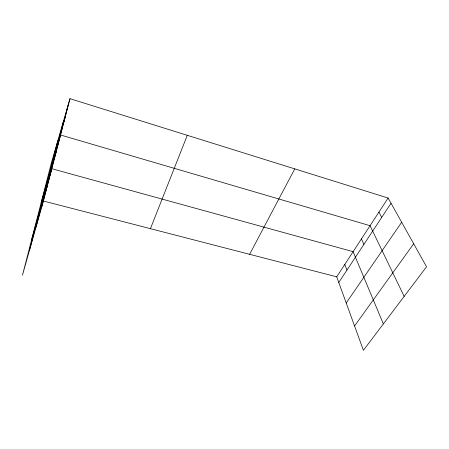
<?xml version="1.0" encoding="UTF-8"?>
<svg xmlns="http://www.w3.org/2000/svg" width="449" height="449" viewBox="0 0 449 449"><rect width="100%" height="100%" fill="white"/><g stroke="black" fill="none" stroke-linecap="round" stroke-linejoin="round"><path stroke-width="0.67" d="M29.516 250.239L57.842 140.593M36.072 227.014L63.618 120.669M41.83 206.607L68.624 103.382M69.988 98.679L51.534 162.358L22.45 275.265L43.413 201.012L69.988 98.679L388.116 198.031L426.55 266.762L363.404 350.321L336.705 276.825L388.116 198.031M45.978 190.64L47.527 185.156M54.61 157.38L56.097 152.166M31.497 240.153L51.798 168.717L353.11 251.676L383.356 323.925M41.067 202.993L60.553 135.003L370.06 225.701L404.156 296.391M63.775 122.077L65.184 117.183M150.426 228.676L187.289 135.312M249.622 254.314L294.757 168.875M338.765 282.5L391.04 203.262M346.207 302.991L401.664 222.261M354.558 325.968L413.686 243.756M43.413 201.012L336.705 276.825M378.945 212.085L381.706 217.411M361.456 238.89L363.915 244.374M344.781 264.444L346.97 270.062"/></g></svg>
